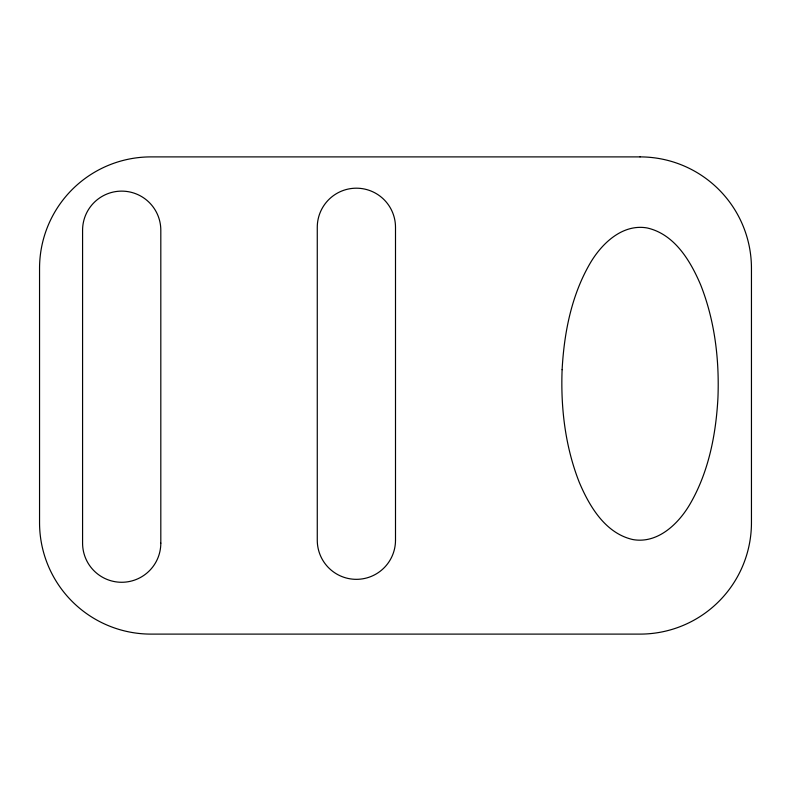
<?xml version="1.0" encoding="UTF-8"?>
<svg xmlns="http://www.w3.org/2000/svg" width="791" height="791" viewBox="0 0 791 791"><rect width="100%" height="100%" fill="white"/><g stroke="black" fill="none" stroke-linecap="round" stroke-linejoin="round"><path stroke-width="1.19" d="M562.114 369.704C560.621 407.859 565.239 446.697 579.299 482.381C589.503 506.527 605.461 533.441 632.998 539.591C657.321 543.822 677.758 524.522 689.337 505.231C708.509 472.88 715.944 434.991 717.941 397.824C719.434 359.668 714.817 320.83 700.767 285.146C690.553 261 674.594 234.096 647.058 227.937C622.735 223.715 602.297 243.005 590.719 262.296C571.557 294.647 564.121 332.546 562.114 369.704M640.028 156.895L150.972 156.895A111.422 111.422 0 0 0 39.55 268.317L39.55 522.683A111.422 111.422 0 0 0 150.972 634.105L640.028 634.105A111.422 111.422 0 0 0 751.45 522.683L751.45 268.317A111.422 111.422 0 0 0 640.028 156.895M395.5 540.223L395.5 227.304A39.115 39.115 0 0 0 356.385 188.189A39.115 39.115 0 0 0 317.27 227.304L317.27 540.223A39.115 39.115 0 0 0 356.385 579.338A39.115 39.115 0 0 0 395.5 540.223M160.81 543.16L160.81 230.24A39.115 39.115 0 0 0 121.695 191.125A39.115 39.115 0 0 0 82.58 230.24L82.58 543.16A39.115 39.115 0 0 0 121.695 582.275A39.115 39.115 0 0 0 160.81 543.16"/></g></svg>
